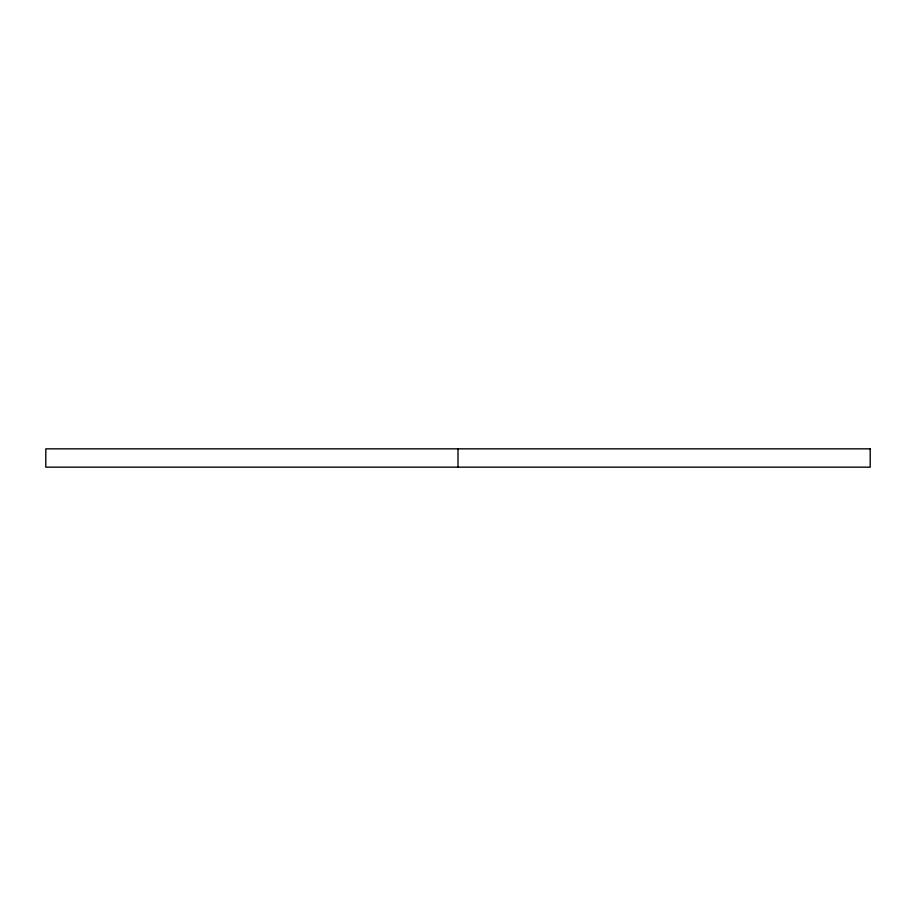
<?xml version="1.0" encoding="UTF-8"?>
<svg xmlns="http://www.w3.org/2000/svg" width="916" height="916" viewBox="0 0 916 916"><rect width="100%" height="100%" fill="white"/><g stroke="black" fill="none" stroke-linecap="round" stroke-linejoin="round"><path stroke-width="1.37" d="M458 448.84L458 467.16M870.2 448.84L45.8 448.84L45.8 467.16L870.2 467.16L870.2 448.84"/></g></svg>
